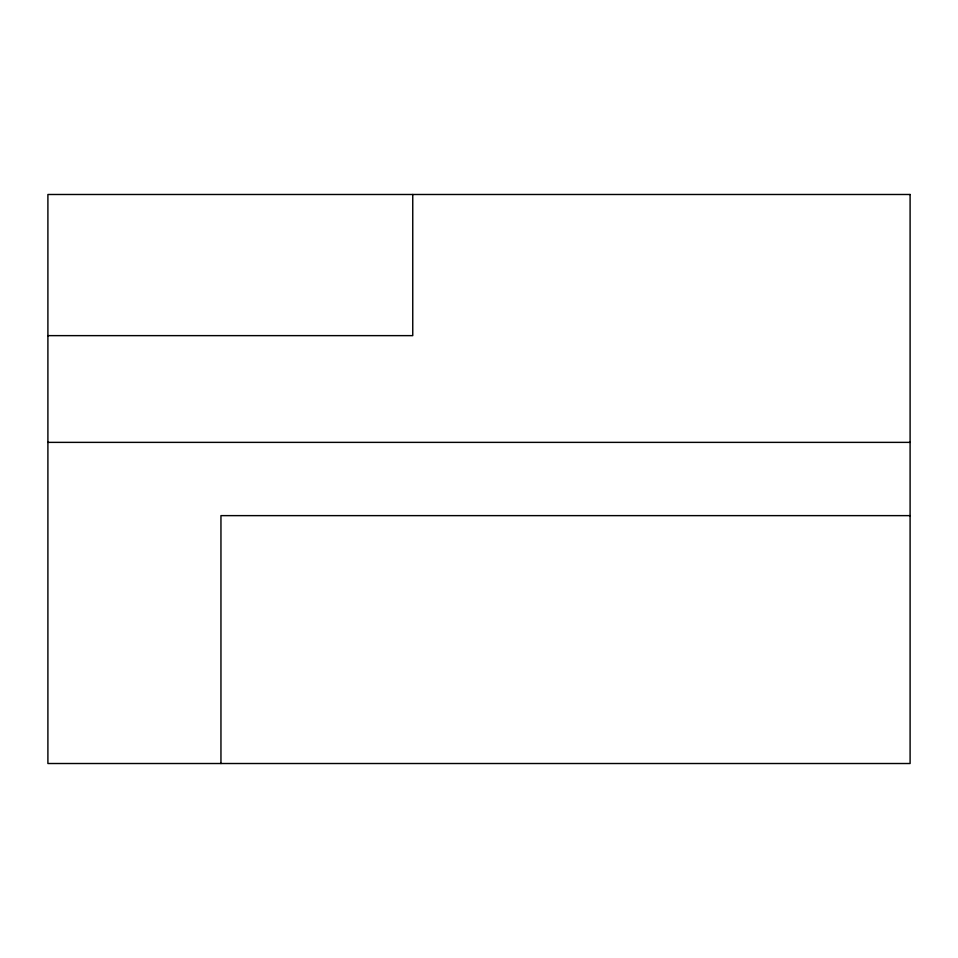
<?xml version="1.0" encoding="UTF-8"?>
<svg xmlns="http://www.w3.org/2000/svg" width="958" height="958" viewBox="0 0 958 958"><rect width="100%" height="100%" fill="white"/><g stroke="black" fill="none" stroke-linecap="round" stroke-linejoin="round"><path stroke-width="1.44" d="M47.9 335.635L412.754 335.635L412.754 194.486M47.9 442.368L910.1 442.368M910.1 515.632L220.951 515.632L220.951 763.514M910.1 194.486L47.9 194.486L47.9 763.514L910.1 763.514L910.1 194.486"/></g></svg>
